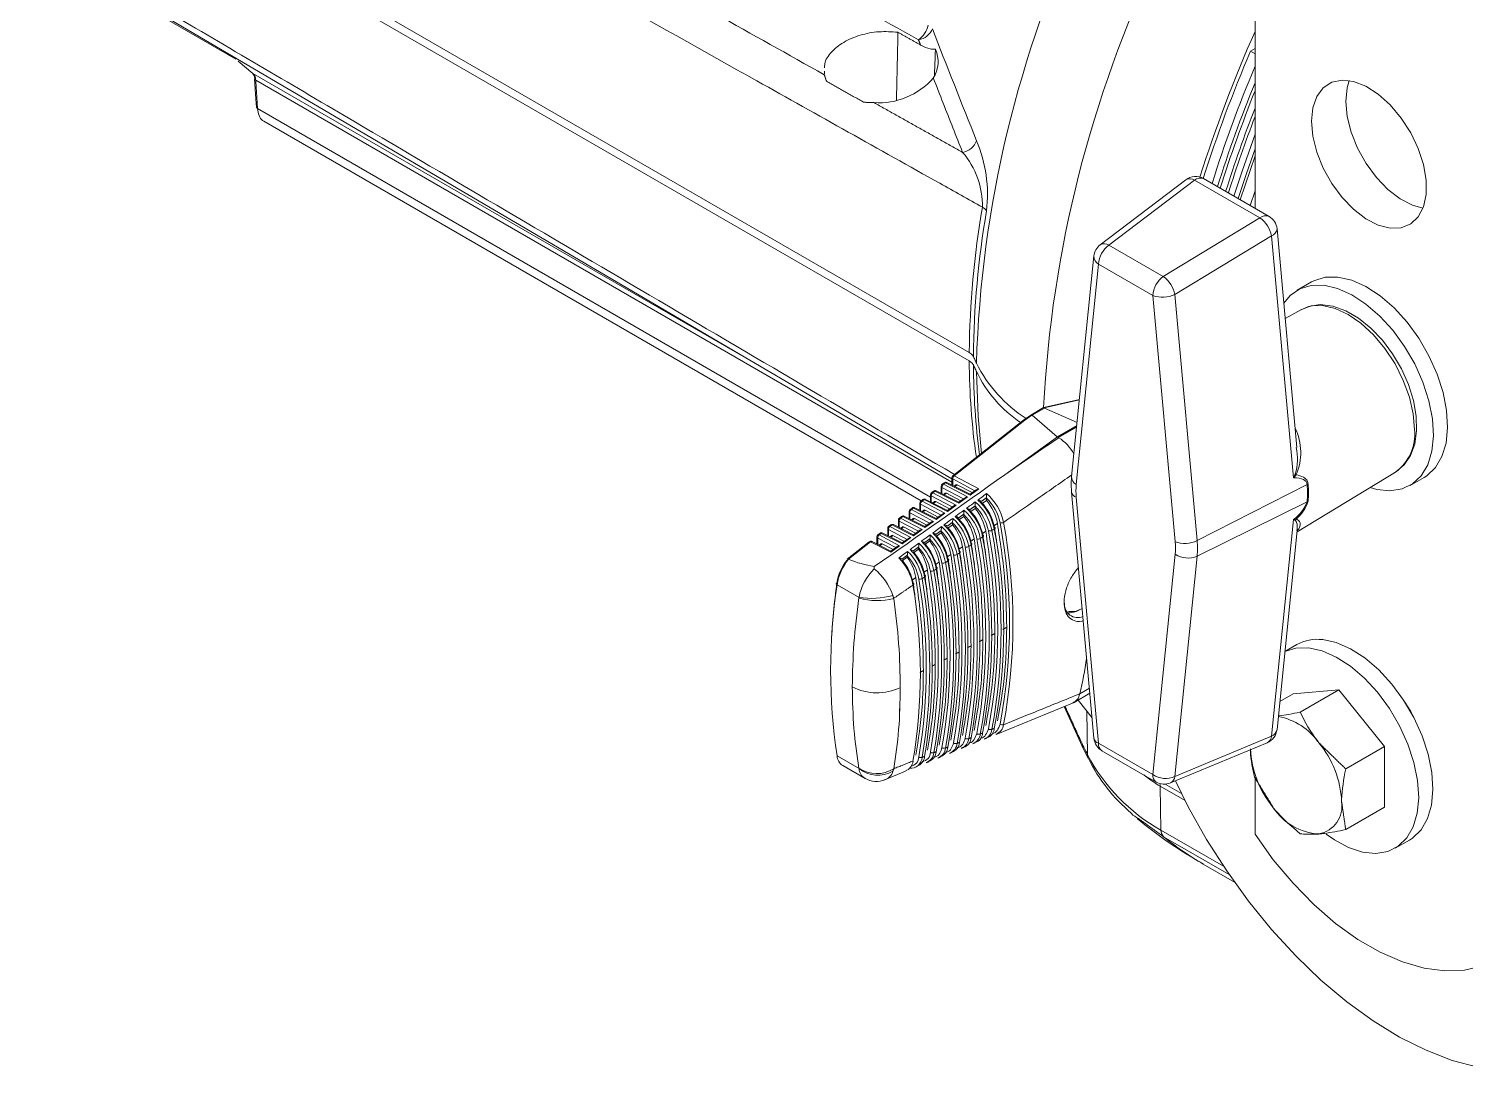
# Model space of a CAD drawing. Extents: x 8 to 113, y 2 to 87.
# Drawn here: x 71.72 to 77.29, y 5.24 to 9.27 of the extents above; entities that cross this region are included whole.
import ezdxf

# ---------------------------------------------------------------- set-up
doc = ezdxf.new("R2010")
doc.units = 0
doc.header["$MEASUREMENT"] = 0
doc.layers.add('OBJECT', color=7, linetype='CONTINUOUS')

msp = doc.modelspace()

# ---------------------------------------------------------------- linework, layer by layer
at = {"layer": 'OBJECT', "linetype": 'Continuous', "lineweight": 15}
for p, q in [((76.4779, 8.5702), (76.4779, 13.4686)), ((75.3697, 8.0112), (72.0577, 9.9232)), ((72.0577, 9.8905), (75.3697, 7.9786)), ((71.7221, 9.6131), (72.5258, 9.1491)), ((72.5344, 9.1412), (72.5907, 9.0938)), ((76.4779, 9.1897), (76.4604, 9.1797)), ((76.4604, 9.1797), (76.4779, 9.1696)), ((72.5907, 9.0938), (74.5624, 7.9556)), ((75.3025, 7.5085), (72.6024, 9.0673)), ((72.6094, 8.9569), (75.2194, 7.4502)), ((72.6335, 8.9077), (75.1836, 7.4356)), ((76.4779, 8.7743), (76.4207, 8.6032)), ((76.2095, 8.681), (75.8774, 8.4288)), ((76.2434, 8.6798), (75.9113, 8.4276)), ((76.4971, 8.5334), (76.2434, 8.6798)), ((76.5322, 8.5389), (76.2785, 8.6853)), ((76.4595, 8.5809), (76.4779, 8.6381)), ((76.1221, 8.3059), (76.4971, 8.5334)), ((76.64, 7.6424), (76.5632, 8.4904)), ((75.9113, 8.4276), (76.1221, 8.3059)), ((76.5417, 8.4633), (76.1667, 8.2358)), ((76.6267, 7.5247), (76.5417, 8.4633)), ((75.853, 8.3853), (75.7665, 7.5304)), ((75.871, 8.3535), (75.7845, 7.4986)), ((76.0817, 8.2318), (75.871, 8.3535)), ((76.6967, 8.2844), (76.6415, 8.2525)), ((76.1682, 7.2771), (76.0817, 8.2318)), ((76.1667, 8.2358), (76.2532, 7.2811)), ((76.6585, 8.1782), (76.5947, 8.1431)), ((75.7967, 7.8286), (75.6581, 7.797)), ((75.7965, 7.8271), (75.66, 7.796)), ((75.58, 7.748), (75.3063, 7.5323)), ((75.5849, 7.7479), (75.3112, 7.5322)), ((75.6081, 7.7682), (75.5801, 7.7481)), ((75.6128, 7.7679), (75.5849, 7.7479)), ((75.658, 7.797), (75.6083, 7.7683)), ((75.613, 7.7678), (75.6128, 7.7679)), ((75.6608, 7.7955), (75.613, 7.7678)), ((75.613, 7.7678), (75.7106, 7.6841)), ((75.7877, 7.7397), (75.6608, 7.7955)), ((75.7106, 7.6841), (75.7865, 7.7279)), ((75.7862, 7.7252), (75.7125, 7.6827)), ((75.7162, 7.6806), (75.7857, 7.7207)), ((75.5073, 7.5366), (75.7114, 7.6833)), ((75.7125, 7.6827), (75.7162, 7.6806)), ((75.7165, 7.6804), (75.7162, 7.6806)), ((75.3025, 7.5244), (75.3025, 7.497)), ((75.3112, 7.5322), (75.4065, 7.482)), ((76.6407, 7.3149), (77.0231, 7.5466)), ((77.079, 7.4947), (77.1341, 7.5266)), ((75.231, 7.473), (75.2232, 7.4668)), ((75.236, 7.4729), (75.2282, 7.4668)), ((75.2282, 7.4668), (75.3188, 7.419)), ((75.3287, 7.4261), (75.236, 7.4729)), ((75.329, 7.4299), (75.2417, 7.474)), ((75.2609, 7.4917), (75.2609, 7.4643)), ((75.3478, 7.4434), (75.2638, 7.4877)), ((75.2638, 7.4877), (75.2638, 7.4629)), ((75.2725, 7.5057), (75.2647, 7.4996)), ((75.2775, 7.5056), (75.2697, 7.4995)), ((75.2697, 7.4995), (75.3627, 7.4505)), ((75.3725, 7.4576), (75.2775, 7.5056)), ((75.3728, 7.4614), (75.2832, 7.5068)), ((75.3916, 7.4749), (75.3053, 7.5204)), ((75.3053, 7.5204), (75.3053, 7.4956)), ((75.318, 7.4978), (75.3113, 7.4926)), ((75.3229, 7.4978), (75.3143, 7.491)), ((75.3229, 7.4978), (75.3809, 7.4672)), ((75.4065, 7.482), (75.3725, 7.4576)), ((75.397, 7.4788), (75.3728, 7.4614)), ((75.7664, 7.4696), (75.8529, 6.5148)), ((76.2532, 7.2811), (76.6798, 7.4989)), ((75.1778, 7.4262), (75.1778, 7.399)), ((75.2601, 7.3803), (75.1807, 7.4222)), ((75.1807, 7.4222), (75.1807, 7.3975)), ((75.1895, 7.4403), (75.1816, 7.4341)), ((75.1945, 7.4402), (75.1866, 7.434)), ((75.1866, 7.434), (75.275, 7.3874)), ((75.2848, 7.3945), (75.1945, 7.4402)), ((75.2852, 7.3984), (75.2002, 7.4413)), ((75.2194, 7.459), (75.2194, 7.4316)), ((75.3039, 7.4119), (75.2223, 7.4549)), ((75.2223, 7.4549), (75.2223, 7.4302)), ((75.2349, 7.4324), (75.2283, 7.4272)), ((75.2398, 7.4323), (75.2313, 7.4256)), ((75.2398, 7.4323), (75.2932, 7.4042)), ((75.2764, 7.4651), (75.2698, 7.4599)), ((75.2814, 7.4651), (75.2728, 7.4583)), ((75.2814, 7.4651), (75.3371, 7.4357)), ((75.3188, 7.419), (75.2848, 7.3945)), ((75.3093, 7.4157), (75.2851, 7.3984)), ((75.3627, 7.4505), (75.3287, 7.4261)), ((75.3531, 7.4472), (75.329, 7.4299)), ((75.3923, 7.4059), (75.3923, 7.4145)), ((75.4161, 7.4231), (75.4361, 7.4374)), ((75.4361, 7.4374), (75.4361, 7.4464)), ((75.7845, 7.4497), (75.871, 6.495)), ((76.2532, 7.221), (76.6798, 7.4317)), ((75.0947, 7.3608), (75.0947, 7.3336)), ((75.1724, 7.3173), (75.0976, 7.3567)), ((75.0976, 7.3567), (75.0976, 7.3321)), ((75.1065, 7.3749), (75.0986, 7.3686)), ((75.1114, 7.3748), (75.1035, 7.3686)), ((75.1035, 7.3686), (75.1873, 7.3244)), ((75.1972, 7.3315), (75.1114, 7.3748)), ((75.1975, 7.3353), (75.1172, 7.3759)), ((75.1363, 7.3935), (75.1363, 7.3663)), ((75.2162, 7.3488), (75.1392, 7.3895)), ((75.1392, 7.3895), (75.1392, 7.3648)), ((75.148, 7.4076), (75.1401, 7.4014)), ((75.1529, 7.4075), (75.1451, 7.4013)), ((75.1451, 7.4013), (75.2312, 7.3559)), ((75.1518, 7.3669), (75.1452, 7.3617)), ((75.1567, 7.3669), (75.1483, 7.3602)), ((75.241, 7.363), (75.1529, 7.4075)), ((75.1567, 7.3669), (75.2055, 7.3411)), ((75.2413, 7.3669), (75.1587, 7.4086)), ((75.1933, 7.3996), (75.1867, 7.3945)), ((75.1983, 7.3996), (75.1898, 7.3929)), ((75.2312, 7.3559), (75.1972, 7.3315)), ((75.1983, 7.3996), (75.2494, 7.3726)), ((75.275, 7.3874), (75.241, 7.363)), ((75.2654, 7.3842), (75.2413, 7.3668)), ((75.3284, 7.36), (75.3484, 7.3744)), ((75.3484, 7.3744), (75.3484, 7.3825)), ((75.3723, 7.3916), (75.3923, 7.4059)), ((76.5417, 6.5221), (76.6267, 7.3625)), ((75.0235, 7.3095), (75.0155, 7.3031)), ((75.0284, 7.3094), (75.0204, 7.3031)), ((75.0204, 7.3031), (75.0996, 7.2613)), ((75.1095, 7.2684), (75.0284, 7.3094)), ((75.1098, 7.2723), (75.0342, 7.3105)), ((75.0532, 7.328), (75.0532, 7.3009)), ((75.1286, 7.2858), (75.0561, 7.324)), ((75.0561, 7.324), (75.0561, 7.2994)), ((75.065, 7.3422), (75.057, 7.3359)), ((75.0699, 7.3421), (75.062, 7.3358)), ((75.062, 7.3358), (75.1435, 7.2929)), ((75.0687, 7.3014), (75.0622, 7.2963)), ((75.0736, 7.3014), (75.0653, 7.2948)), ((75.1533, 7.3), (75.0699, 7.3421)), ((75.0736, 7.3014), (75.1179, 7.2781)), ((75.1536, 7.3038), (75.0757, 7.3432)), ((75.1102, 7.3342), (75.1037, 7.329)), ((75.1152, 7.3341), (75.1068, 7.3275)), ((75.1152, 7.3341), (75.1617, 7.3096)), ((75.1873, 7.3244), (75.1533, 7.3)), ((75.1777, 7.3211), (75.1536, 7.3038)), ((75.2216, 7.3527), (75.1974, 7.3353)), ((75.2408, 7.297), (75.2607, 7.3113)), ((75.2607, 7.3113), (75.2607, 7.3184)), ((75.2846, 7.3285), (75.3046, 7.3429)), ((75.3046, 7.3429), (75.3046, 7.3504)), ((76.5631, 6.5485), (76.6412, 7.3199)), ((74.982, 7.2767), (74.8962, 7.2092)), ((74.9869, 7.2767), (74.9007, 7.2088)), ((75.0656, 7.2369), (74.9869, 7.2767)), ((75.066, 7.2408), (74.9927, 7.2778)), ((75.0117, 7.2953), (75.0117, 7.2682)), ((75.0847, 7.2542), (75.0145, 7.2912)), ((75.0145, 7.2912), (75.0145, 7.2668)), ((75.0272, 7.2687), (75.0207, 7.2636)), ((75.0321, 7.2686), (75.0238, 7.2621)), ((75.0321, 7.2686), (75.074, 7.2465)), ((75.0996, 7.2613), (75.0656, 7.2369)), ((75.0901, 7.2581), (75.0659, 7.2407)), ((75.1435, 7.2929), (75.1095, 7.2684)), ((75.1339, 7.2896), (75.1098, 7.2723)), ((75.1531, 7.2339), (75.1731, 7.2483)), ((75.1731, 7.2483), (75.1731, 7.2541)), ((75.1969, 7.2655), (75.2169, 7.2798)), ((75.2169, 7.2798), (75.2169, 7.2863)), ((75.1092, 7.2024), (75.1292, 7.2168)), ((75.1292, 7.2168), (75.1292, 7.222)), ((76.0817, 6.3733), (76.1682, 7.2281)), ((76.2532, 7.221), (76.1667, 6.3661)), ((74.9421, 7.061), (74.8569, 7.1102)), ((76.6396, 6.8776), (76.5937, 6.8511)), ((75.7759, 6.6538), (75.8371, 6.6891)), ((75.8354, 6.7083), (75.7986, 6.6871)), ((76.6264, 6.6868), (76.5741, 6.6566)), ((76.6264, 6.6868), (76.8031, 6.7026)), ((76.8031, 6.7026), (76.6528, 6.6157)), ((76.8031, 6.7026), (76.9799, 6.4827)), ((75.4735, 6.5295), (75.7769, 6.6538)), ((75.7373, 6.6376), (75.8009, 6.4979)), ((75.7915, 6.6628), (75.8458, 6.5936)), ((75.0991, 6.6294), (75.0991, 6.5935)), ((75.8287, 6.4502), (75.8253, 6.6197)), ((76.1667, 6.3661), (76.5417, 6.5221)), ((75.3384, 6.4742), (75.348, 6.4782)), ((75.3834, 6.4927), (75.393, 6.4966)), ((75.4285, 6.5111), (75.438, 6.515)), ((75.871, 6.495), (76.0817, 6.3733)), ((75.8839, 6.4663), (76.0947, 6.3447)), ((76.1499, 6.3411), (76.5249, 6.4971)), ((76.9799, 6.4827), (76.8295, 6.3958)), ((76.9799, 6.4827), (76.9799, 6.2469)), ((74.9421, 6.3968), (74.8569, 6.446)), ((74.8792, 6.4086), (74.9659, 6.3586)), ((75.2033, 6.4189), (75.213, 6.4229)), ((75.2484, 6.4373), (75.258, 6.4413)), ((75.2934, 6.4558), (75.303, 6.4597)), ((75.0384, 6.3519), (75.1227, 6.3862)), ((75.1581, 6.4006), (75.1678, 6.4045)), ((76.4779, 6.1421), (76.4779, 6.3611)), ((76.1129, 6.1584), (76.1103, 6.3282)), ((76.2065, 6.2727), (76.1103, 6.3282)), ((76.1293, 6.3364), (76.1929, 6.2997)), ((76.9799, 6.2469), (76.8295, 6.1601)), ((76.1129, 6.1584), (76.3557, 6.0182)), ((76.3777, 5.9857), (76.123, 6.1327)), ((77.0219, 6.0879), (77.077, 6.1198)), ((76.2773, 6.0264), (76.3979, 5.9568))]:
    msp.add_line(p, q, dxfattribs=at)
at = {"layer": 'OBJECT', "linetype": 'Continuous', "lineweight": 15, "flags": 128}
for points in [[(72.0827, 9.4135), (72.7232, 9.0369), (75.3025, 7.5205)], [(72.598, 9.0726), (72.6029, 8.9954), (72.6051, 8.9622)], [(76.6971, 8.9083), (76.7023, 8.85), (76.7177, 8.7884), (76.7425, 8.7264), (76.7756, 8.6669), (76.8155, 8.6127), (76.8602, 8.5663), (76.9078, 8.5298), (76.9558, 8.5051), (77.0023, 8.4931), (77.0448, 8.4946), (77.0815, 8.5095), (77.1107, 8.5369), (77.1309, 8.5757), (77.1412, 8.624), (77.1412, 8.6797), (77.1309, 8.74), (77.1107, 8.8021), (77.0815, 8.8632), (77.0448, 8.9204), (77.0023, 8.971), (76.9558, 9.0127), (76.9078, 9.0435), (76.8602, 9.0619), (76.8155, 9.0672), (76.7756, 9.059), (76.7425, 9.0377), (76.7177, 9.0044), (76.7023, 8.9606), (76.6971, 8.9083)], [(76.83, 8.985), (76.8352, 9.0373), (76.8435, 9.0654)], [(77.1291, 8.5707), (77.0888, 8.5818), (77.0407, 8.6066), (76.9932, 8.643), (76.9484, 8.6894), (76.9086, 8.7436), (76.8754, 8.8031), (76.8506, 8.8651), (76.8352, 8.9267), (76.83, 8.985)], [(76.4779, 8.8573), (76.4274, 8.7148), (76.3957, 8.6177)], [(76.4779, 8.801), (76.4444, 8.705), (76.4127, 8.6079)], [(76.6967, 8.2844), (76.7062, 8.2894), (76.7503, 8.3029), (76.7996, 8.3036), (76.8527, 8.2915), (76.9078, 8.267), (76.9632, 8.2309), (77.017, 8.1843), (77.0675, 8.1287), (77.1132, 8.066), (77.1525, 7.9981), (77.1841, 7.9273), (77.2072, 7.8557), (77.2208, 7.7858), (77.2247, 7.7196), (77.2186, 7.6595), (77.2028, 7.6073), (77.1777, 7.5646), (77.1442, 7.5329), (77.1341, 7.5266)], [(76.5893, 8.2024), (76.6137, 8.2318), (76.6511, 8.2576), (76.6951, 8.2711), (76.7445, 8.2717), (76.7976, 8.2596), (76.8527, 8.2351), (76.908, 8.199), (76.9618, 8.1524), (77.0124, 8.0969), (77.058, 8.0342), (77.0973, 7.9663), (77.129, 7.8954), (77.152, 7.8239), (77.1657, 7.7539), (77.1695, 7.6878), (77.1634, 7.6277), (77.1476, 7.5754), (77.1225, 7.5328), (77.089, 7.5011), (77.0482, 7.4814), (77.0013, 7.4743), (76.9498, 7.48), (76.9247, 7.487)], [(77.0159, 7.5438), (77.0245, 7.5475), (77.0568, 7.5749), (77.081, 7.611), (77.0971, 7.6552), (77.1046, 7.7067), (77.103, 7.764), (77.0923, 7.8247), (77.0729, 7.8866), (77.0457, 7.9474), (77.0116, 8.0054), (76.9718, 8.0586), (76.9274, 8.1052), (76.8797, 8.1437), (76.8301, 8.1726), (76.7799, 8.1906), (76.7308, 8.1965), (76.6856, 8.1896), (76.6573, 8.176)], [(77.0964, 7.7123), (77.0914, 7.7732), (77.0767, 7.8375), (77.0529, 7.9028), (77.0208, 7.9664), (76.9818, 8.026), (76.9372, 8.0792), (76.8888, 8.1241), (76.8385, 8.1588), (76.7882, 8.1822), (76.7399, 8.1931), (76.6953, 8.1913), (76.6585, 8.1782)], [(75.4171, 7.6196), (75.4037, 7.7623), (75.3975, 7.9372)], [(75.7665, 7.5304), (75.765, 7.4999), (75.7664, 7.4696)], [(75.4221, 7.3023), (75.4234, 7.3017), (75.4242, 7.3011), (75.4248, 7.3002), (75.4249, 7.2994), (75.4246, 7.2984), (75.4239, 7.2975), (75.4229, 7.2966), (75.4215, 7.2957)], [(75.4671, 7.3334), (75.4683, 7.3329), (75.4692, 7.3322), (75.4697, 7.3314), (75.4698, 7.3305), (75.4696, 7.3296), (75.4689, 7.3287), (75.4678, 7.3278), (75.4665, 7.3269)], [(75.3771, 7.2711), (75.3784, 7.2706), (75.3793, 7.2699), (75.3798, 7.2691), (75.3799, 7.2682), (75.3796, 7.2673), (75.3789, 7.2663), (75.3779, 7.2654), (75.3766, 7.2646)], [(75.2871, 7.2089), (75.2884, 7.2083), (75.2893, 7.2076), (75.2898, 7.2068), (75.2899, 7.2059), (75.2896, 7.2049), (75.2889, 7.204), (75.2879, 7.2031), (75.2866, 7.2022)], [(75.3322, 7.24), (75.3334, 7.2394), (75.3343, 7.2387), (75.3348, 7.2379), (75.3349, 7.237), (75.3346, 7.2361), (75.334, 7.2352), (75.3329, 7.2342), (75.3316, 7.2334)], [(75.1971, 7.1466), (75.1983, 7.1461), (75.1992, 7.1453), (75.1997, 7.1445), (75.1998, 7.1436), (75.1995, 7.1427), (75.1989, 7.1417), (75.1978, 7.1408), (75.1965, 7.1399)], [(75.2421, 7.1777), (75.2433, 7.1772), (75.2442, 7.1765), (75.2447, 7.1756), (75.2449, 7.1747), (75.2446, 7.1738), (75.2439, 7.1728), (75.2429, 7.1719), (75.2415, 7.1711)], [(74.8569, 7.1102), (74.8557, 7.111), (74.8548, 7.1119), (74.8542, 7.1128), (74.8539, 7.1137), (74.854, 7.1145), (74.8545, 7.1153), (74.8553, 7.116), (74.8564, 7.1166)], [(75.152, 7.1155), (75.1532, 7.1149), (75.1541, 7.1142), (75.1546, 7.1134), (75.1548, 7.1125), (75.1545, 7.1115), (75.1538, 7.1106), (75.1528, 7.1097), (75.1514, 7.1088)], [(75.8074, 7.0177), (75.7815, 7.0066), (75.7539, 7.006)], [(76.685, 6.8652), (76.6359, 6.8639), (76.5937, 6.8507)], [(76.754, 6.1425), (76.7855, 6.1204), (76.8409, 6.0905), (76.8952, 6.0727), (76.9464, 6.0675), (76.9931, 6.0752), (77.0336, 6.0955), (77.0668, 6.1277), (77.0914, 6.1708), (77.1068, 6.2235), (77.1125, 6.2839), (77.1082, 6.3503), (77.0941, 6.4204), (77.0706, 6.4919), (77.0386, 6.5627), (76.9989, 6.6304), (76.953, 6.6928), (76.9023, 6.748), (76.8484, 6.7941), (76.793, 6.8297), (76.738, 6.8537), (76.685, 6.8652), (76.685, 6.8652)], [(77.077, 6.1198), (77.0888, 6.1273), (77.1219, 6.1596), (77.1466, 6.2027), (77.162, 6.2553), (77.1676, 6.3158), (77.1633, 6.3821), (77.1492, 6.4522), (77.1258, 6.5238), (77.0937, 6.5945), (77.0541, 6.6622), (77.0082, 6.7247), (76.9575, 6.7798), (76.9035, 6.826), (76.8482, 6.8616), (76.7931, 6.8855), (76.7402, 6.897)], [(77.0935, 6.5949), (77.0815, 6.6177), (77.0592, 6.6543)], [(75.8008, 6.4982), (75.8062, 6.4862), (75.8313, 6.4366)], [(76.169, 6.349), (76.2188, 6.2489), (76.2901, 6.1221), (76.3681, 5.9997), (76.4523, 5.8829), (76.5418, 5.7727), (76.6358, 5.6702), (76.7334, 5.5764), (76.8337, 5.4922), (76.9358, 5.4182), (77.0386, 5.3553), (77.1412, 5.3041), (77.2427, 5.2649), (77.342, 5.2382)], [(76.4779, 6.1421), (76.5488, 6.0435), (76.6253, 5.9521), (76.7062, 5.8693), (76.7904, 5.7964), (76.8764, 5.7344), (76.9632, 5.6844), (77.0493, 5.6469), (77.1334, 5.6227), (77.2143, 5.612), (77.2908, 5.6151), (77.3618, 5.6319)]]:
    msp.add_lwpolyline(points, dxfattribs=at)
at = {"layer": 'OBJECT', "linetype": 'Continuous', "lineweight": 15}
for centre, radius, start, end in [((79.7993, 7.8381), 4.4038, 154.7208, 178.2852), ((80.3001, 7.5558), 4.6485, 154.5679, 177.026), ((75.1145, 9.3028), 0.0983, 306.457, 346.9431), ((75.1612, 9.2934), 0.0706, 279.586, 337.9203), ((113.9837, 24.3226), 41.5787, 201.22932, 201.87287), ((81.4092, 7.0678), 5.3951, 156.0694, 162.486), ((75.1313, 9.1391), 0.1175, 327.3294, 24.292), ((81.3914, 7.0668), 5.3646, 156.8051, 162.4303), ((72.5675, 9.072), 0.031, 350.967, 41.2907), ((81.4136, 7.0511), 5.3522, 157.2472, 162.4326), ((72.6049, 9.0738), 0.00703, 189.5846, 248.5729), ((75.0186, 9.2604), 0.2809, 266.195, 318.8744), ((81.4149, 7.0457), 5.3312, 157.8297, 162.4379), ((81.4172, 7.0424), 5.3225, 158.1267, 162.4396), ((72.612, 8.9635), 0.00702, 190.0702, 248.6985), ((81.4212, 7.0359), 5.3043, 158.7394, 162.4431), ((81.4231, 7.0328), 5.2952, 159.0516, 162.4449), ((75.3321, 8.8564), 0.0702, 279.7078, 340.1211), ((74.8974, 8.6228), 0.5429, 353.3548, 22.7228), ((75.1063, 8.5815), 0.3142, 358.7105, 40.8676), ((76.2473, 8.6312), 0.0625, 60.0027, 127.2147), ((76.2255, 8.6527), 0.0325, 56.5602, 119.5347), ((76.2653, 8.6548), 0.0332, 66.6192, 131.2307), ((78.8798, 7.9787), 3.5102, 170.2277, 179.4687), ((78.9049, 7.9626), 3.5193, 170.2276, 179.4695), ((75.4007, 8.5362), 0.0431, 33.4577, 62.6571), ((76.519, 8.5084), 0.0332, 66.6192, 131.2307), ((76.4305, 8.4418), 0.1133, 10.9392, 53.9755), ((76.5009, 8.4848), 0.0625, 5.1771, 60.0027), ((76.5318, 8.4932), 0.0315, 288.2345, 354.9529), ((75.9152, 8.379), 0.0625, 127.2147, 174.2219), ((75.968, 8.3487), 0.0971, 125.6894, 177.1988), ((75.8934, 8.4005), 0.0325, 56.5597, 119.5352), ((75.8891, 8.3847), 0.0361, 179.1151, 239.8671), ((76.1787, 8.2271), 0.0971, 125.6894, 177.1988), ((76.0555, 8.2143), 0.1133, 10.9387, 53.9763), ((76.1195, 8.3325), 0.1075, 249.4175, 296.006), ((78.0191, 7.9854), 2.6495, 180.1489, 188.2777), ((75.8773, 8.2068), 0.5351, 206.2812, 237.5429), ((78.0583, 7.97), 2.6726, 180.1609, 187.662), ((75.8474, 8.1536), 0.4993, 205.6845, 236.0906), ((75.5823, 7.7441), 0.00453, 56.0172, 120.5731), ((75.6103, 7.7643), 0.00447, 55.3964, 119.6225), ((75.6617, 7.7977), 0.00246, 224.8655, 248.2339), ((76.4359, 7.6227), 0.2191, 336.7389, 25.7467), ((76.9128, 7.6945), 0.1845, 306.7263, 5.5302), ((75.6304, 7.5422), 0.1628, 27.1932, 58.0713), ((76.4381, 7.5965), 0.2041, 343.8011, 12.9575), ((42.6633, 53.6936), 56.6498, 304.80899, 305.43462), ((75.3125, 7.5244), 0.01, 128.2361, 180), ((75.3072, 7.5248), 0.00479, 184.1315, 246.5158), ((75.3202, 7.5204), 0.0149, 127.0577, 180.0154), ((75.3087, 7.5282), 0.00473, 57.9081, 121.0621), ((75.8026, 7.5299), 0.0361, 179.115, 239.8677), ((76.663, 7.562), 0.0365, 217.9126, 224.8999), ((75.2294, 7.459), 0.01, 128.2361, 180), ((75.2371, 7.4549), 0.0149, 127.0585, 180.0165), ((75.2256, 7.4629), 0.00458, 56.7373, 122.2385), ((75.2372, 7.4651), 0.01, 63.1776, 128.2361), ((75.2334, 7.4691), 0.00458, 56.7265, 122.2493), ((75.2397, 7.4689), 0.00551, 68.9102, 133.0411), ((75.2709, 7.4917), 0.01, 128.2361, 180), ((75.2657, 7.492), 0.00479, 184.1315, 246.5158), ((75.2786, 7.4877), 0.0149, 127.0592, 180.0148), ((75.2672, 7.4957), 0.00458, 56.7364, 122.2366), ((75.2787, 7.4978), 0.01, 63.1776, 128.2361), ((75.275, 7.5018), 0.00458, 56.7315, 122.2415), ((75.2789, 7.4614), 0.00446, 55.6975, 123.0919), ((75.2812, 7.5016), 0.00551, 68.9319, 133.0209), ((75.3204, 7.4941), 0.00446, 55.6828, 123.1122), ((75.4079, 7.4623), 0.0198, 93.9884, 123.6177), ((75.7925, 7.4751), 0.0267, 192.0457, 252.4517), ((76.0403, 7.4742), 0.257, 174.5389, 185.4611), ((76.6482, 7.5609), 0.0696, 297.0079, 300.7254), ((76.3285, 7.4653), 0.3529, 354.5389, 5.4611), ((76.3323, 7.4675), 0.353, 354.5389, 5.4611), ((75.1542, 7.3997), 0.01, 63.1776, 128.2361), ((75.1878, 7.4262), 0.01, 128.2361, 180), ((75.1826, 7.4266), 0.00479, 184.1315, 246.5158), ((75.1956, 7.4222), 0.0149, 127.0574, 180.0166), ((75.1841, 7.4302), 0.00458, 56.7324, 122.2406), ((75.1957, 7.4324), 0.01, 63.1776, 128.2361), ((75.1919, 7.4364), 0.00458, 56.7373, 122.2385), ((75.1982, 7.4362), 0.00551, 68.9143, 133.037), ((75.2242, 7.4593), 0.00479, 184.133, 246.5154), ((75.2373, 7.4286), 0.00446, 55.7021, 123.0873), ((75.3202, 7.3993), 0.0198, 93.9892, 123.6169), ((75.3367, 7.4274), 0.00815, 162.0763, 189.312), ((75.3641, 7.4308), 0.0198, 93.9839, 123.6222), ((75.3806, 7.4589), 0.00815, 162.0763, 189.312), ((75.271, 7.4281), 0.122, 354.2131, 1.5409), ((75.268, 7.2856), 0.179, 10.7633, 46.0569), ((75.2672, 7.2839), 0.1937, 10.9288, 49.5501), ((75.2741, 7.291), 0.1957, 10.5752, 48.9126), ((75.4028, 7.4217), 0.0168, 40.7411, 90.3513), ((75.2874, 7.2999), 0.1828, 10.5604, 45.2325), ((75.3131, 7.3164), 0.179, 10.8737, 46.5911), ((75.2891, 7.312), 0.1932, 10.6372, 40.4827), ((75.3046, 7.4595), 0.1321, 354.8193, 1.6257), ((75.3125, 7.3149), 0.1935, 11.0189, 50.0837), ((76.5382, 7.4854), 0.1514, 305.7764, 339.2536), ((76.5349, 7.4832), 0.1568, 310.6885, 341.6874), ((76.6554, 7.4812), 0.0552, 296.2417, 300.9204), ((75.1047, 7.3608), 0.01, 128.2361, 180), ((75.0995, 7.3611), 0.00479, 184.1315, 246.5158), ((75.1125, 7.3567), 0.0149, 127.0583, 180.0157), ((75.101, 7.3647), 0.00458, 56.7324, 122.2406), ((75.1127, 7.367), 0.01, 63.1776, 128.2361), ((75.1089, 7.371), 0.00458, 56.7373, 122.2385), ((75.1152, 7.3708), 0.00551, 68.9314, 133.0199), ((75.1463, 7.3935), 0.01, 128.2361, 180), ((75.1411, 7.3938), 0.00479, 184.1287, 246.5197), ((75.154, 7.3895), 0.0149, 127.0585, 180.0165), ((75.1425, 7.3975), 0.00458, 56.7373, 122.2399), ((75.1504, 7.4037), 0.00458, 56.7216, 122.2514), ((75.1542, 7.3632), 0.00446, 55.7024, 123.0926), ((75.1567, 7.4035), 0.00551, 68.9283, 133.0245), ((75.1958, 7.3959), 0.00446, 55.6971, 123.0965), ((75.2325, 7.3362), 0.0198, 93.9892, 123.6169), ((75.249, 7.3643), 0.00815, 162.0763, 189.312), ((75.2764, 7.3677), 0.0198, 93.9848, 123.6214), ((75.2929, 7.3958), 0.00815, 162.0763, 189.312), ((75.1969, 7.3651), 0.1085, 353.1077, 1.2398), ((75.1767, 7.2221), 0.1941, 10.7371, 48.4643), ((75.1832, 7.229), 0.1966, 10.4319, 47.8056), ((75.3149, 7.3571), 0.0175, 42.293, 88.7746), ((75.1973, 7.2384), 0.1828, 10.3301, 44.1696), ((75.2229, 7.2547), 0.1791, 10.6513, 45.5124), ((75.1999, 7.253), 0.1918, 10.3728, 39.2826), ((75.2333, 7.3967), 0.1159, 353.6946, 1.3588), ((75.2219, 7.253), 0.194, 10.8358, 49.0093), ((75.2287, 7.26), 0.1961, 10.5048, 48.3627), ((75.3588, 7.3893), 0.0172, 41.6345, 89.4438), ((75.2423, 7.2691), 0.1828, 10.4472, 44.7047), ((75.2445, 7.2824), 0.1926, 10.508, 39.8868), ((76.6638, 7.3462), 0.0322, 145.8886, 156.8299), ((75.0217, 7.2953), 0.01, 128.2361, 180), ((75.0294, 7.2913), 0.0149, 127.0585, 180.0165), ((75.0179, 7.2993), 0.00458, 56.7216, 122.2514), ((75.0297, 7.3016), 0.01, 63.1776, 128.2361), ((75.0259, 7.3056), 0.00458, 56.7373, 122.2385), ((75.0322, 7.3054), 0.00551, 68.9143, 133.037), ((75.0632, 7.328), 0.01, 128.2361, 180), ((75.058, 7.3284), 0.00479, 184.1218, 246.5254), ((75.0709, 7.324), 0.0149, 127.0568, 180.0172), ((75.0595, 7.332), 0.00458, 56.7373, 122.2385), ((75.0712, 7.3343), 0.01, 63.1776, 128.2361), ((75.0674, 7.3383), 0.00458, 56.7265, 122.2493), ((75.0711, 7.2977), 0.00446, 55.692, 123.103), ((75.0737, 7.3381), 0.00551, 68.9102, 133.0411), ((75.1127, 7.3304), 0.00446, 55.6818, 123.1132), ((75.1614, 7.3013), 0.00815, 162.0676, 189.3208), ((75.1887, 7.3047), 0.0198, 93.9852, 123.6214), ((75.2052, 7.3328), 0.00815, 162.0718, 189.3165), ((75.1205, 7.3018), 0.0975, 351.9902, 0.9193), ((75.0863, 7.1604), 0.1944, 10.5285, 47.3539), ((75.0924, 7.167), 0.1973, 10.2791, 46.6678), ((75.227, 7.2926), 0.018, 43.5477, 87.498), ((75.1075, 7.1769), 0.1825, 10.0808, 43.0774), ((75.1328, 7.1931), 0.179, 10.4227, 44.3923), ((75.1111, 7.1942), 0.19, 10.0835, 38.0463), ((75.1582, 7.3335), 0.1035, 352.5825, 1.0502), ((75.1315, 7.1912), 0.1943, 10.6353, 47.9119), ((75.1378, 7.198), 0.197, 10.3572, 47.2401), ((75.271, 7.3249), 0.0177, 42.9313, 88.1254), ((75.1524, 7.2076), 0.1827, 10.2079, 43.6274), ((75.1779, 7.2239), 0.1791, 10.538, 44.9574), ((75.1555, 7.2235), 0.191, 10.2313, 38.6694), ((75.4485, 7.3379), 0.0194, 256.4172, 297.4923), ((73.4068, 6.935), 2.073, 349.3237, 10.6763), ((73.3788, 6.9349), 2.1141, 349.4861, 10.5139), ((73.4438, 6.9398), 2.0594, 349.1661, 10.8339), ((75.4934, 7.3692), 0.0195, 256.6442, 297.5168), ((73.45, 6.9596), 2.0759, 349.1559, 10.8441), ((73.4198, 6.9596), 2.1193, 349.3321, 10.6679), ((74.9882, 7.2689), 0.01, 63.1776, 128.2361), ((74.9844, 7.2729), 0.00458, 56.7324, 122.2406), ((74.9906, 7.2729), 0.00536, 67.9, 134.0528), ((75.0164, 7.2956), 0.00479, 184.133, 246.5154), ((75.0296, 7.265), 0.00446, 55.6818, 123.1132), ((75.101, 7.2416), 0.0198, 93.9884, 123.6152), ((75.1175, 7.2697), 0.00815, 162.0676, 189.3208), ((75.1448, 7.2732), 0.0198, 93.9856, 123.6205), ((75.0016, 7.1052), 0.198, 10.1162, 45.4961), ((75.1391, 7.2278), 0.0186, 44.8764, 86.1493), ((75.0427, 7.1316), 0.1789, 10.1884, 43.2259), ((75.0225, 7.1359), 0.1879, 9.7699, 36.7644), ((75.0806, 7.2701), 0.0937, 351.4793, 0.6977), ((75.0412, 7.1296), 0.1944, 10.4185, 46.7874), ((75.047, 7.1361), 0.1977, 10.1995, 46.0857), ((75.1831, 7.2602), 0.0183, 44.2295, 86.8052), ((75.0626, 7.1462), 0.1823, 9.9495, 42.5187), ((75.0877, 7.1623), 0.179, 10.3066, 43.815), ((75.0668, 7.165), 0.189, 9.9305, 37.4111), ((75.3586, 7.2754), 0.0193, 255.9721, 297.4301), ((73.3203, 6.8857), 2.0671, 349.6604, 10.3396), ((73.297, 6.8856), 2.1037, 349.7958, 10.2042), ((73.3519, 6.8906), 2.0589, 349.5337, 10.4663), ((75.4035, 7.3066), 0.0194, 256.1931, 297.4638), ((73.3635, 6.9103), 2.0701, 349.4919, 10.5081), ((73.3379, 6.9102), 2.109, 349.6407, 10.3593), ((73.3979, 6.9152), 2.0591, 349.3497, 10.6503), ((76.206, 7.3777), 0.1075, 249.4174, 296.0061), ((75.9124, 7.2526), 0.257, 354.5389, 5.4611), ((75.9389, 7.251), 0.3157, 354.5388, 5.4612), ((75.0441, 7.0871), 0.19, 141.3782, 171.0809), ((75.0597, 7.0785), 0.2052, 140.6256, 171.1083), ((75.0733, 7.6326), 0.4576, 247.8848, 260.9593), ((75.0737, 7.2382), 0.00816, 162.0845, 189.3098), ((74.9562, 7.0743), 0.1982, 10.0311, 44.8964), ((75.0951, 7.1954), 0.0189, 45.5378, 85.4793), ((74.973, 7.085), 0.1816, 9.6723, 41.374), ((74.9976, 7.1008), 0.1789, 10.0688, 42.6239), ((74.9784, 7.1068), 0.1866, 9.604, 36.1032), ((75.0412, 7.2383), 0.0894, 350.9223, 0.5141), ((74.996, 7.0988), 0.1944, 10.3028, 46.2149), ((75.0177, 7.1156), 0.182, 9.8135, 41.951), ((75.2686, 7.2129), 0.0191, 255.5182, 297.376), ((73.2339, 6.8364), 2.0613, 349.9988, 10.0012), ((73.2152, 6.8363), 2.0934, 350.1084, 9.8916), ((73.2601, 6.8413), 2.0584, 349.901, 10.099), ((75.3136, 7.2441), 0.0192, 255.7463, 297.4039), ((73.2771, 6.861), 2.0642, 349.8294, 10.1706), ((73.2561, 6.8609), 2.0986, 349.9518, 10.0482), ((73.306, 6.8659), 2.0586, 349.7173, 10.2827), ((76.2173, 7.3025), 0.089, 236.5866, 293.7888), ((75.1349, 7.0287), 0.1954, 133.1069, 170.4777), ((74.8551, 6.9925), 0.231, 19.2545, 50.734), ((75.1786, 7.1504), 0.0189, 255.0729, 297.314), ((73.1606, 6.7872), 2.0425, 350.2768, 9.7232), ((73.1334, 6.7871), 2.0829, 350.4238, 9.5762), ((73.1681, 6.7921), 2.058, 350.2687, 9.7313), ((75.2236, 7.1816), 0.019, 255.2957, 297.3459), ((73.204, 6.8118), 2.0452, 350.1044, 9.8956), ((73.1743, 6.8117), 2.0882, 350.2657, 9.7343), ((73.2141, 6.8167), 2.0582, 350.085, 9.915), ((77.06, 6.7781), 2.228, 171.4282, 188.5718), ((73.1222, 6.7675), 2.0577, 350.452, 9.548), ((75.0121, 7.2887), 0.2404, 253.0076, 285.5485), ((74.9906, 7.3559), 0.2988, 260.6715, 286.0497), ((75.7906, 7.0345), 0.0521, 175.7069, 292.1311), ((75.7585, 7.0755), 0.0739, 262.918, 300.1989), ((76.7191, 6.7363), 0.1621, 82.525, 119.3754), ((74.2988, 7.0463), 1.5422, 346.5372, 351.7073), ((75.012, 6.8999), 0.2094, 242.7046, 295.5633), ((76.5244, 6.3591), 0.2435, 34.3933, 79.6398), ((75.3699, 6.5347), 0.0427, 287.7313, 355.0293), ((75.3806, 6.5369), 0.041, 286.9992, 356.7971), ((75.4072, 6.5432), 0.0133, 231.5417, 293.4272), ((75.4151, 6.5529), 0.0425, 287.5954, 354.8507), ((75.426, 6.5549), 0.0406, 286.752, 356.9751), ((75.4522, 6.5613), 0.0133, 231.369, 293.3953), ((75.4603, 6.5712), 0.0423, 287.4742, 354.6739), ((75.4972, 6.5794), 0.0132, 231.1955, 293.3664), ((76.5009, 6.5548), 0.0625, 292.5861, 354.2219), ((76.5117, 6.524), 0.03, 296.1369, 356.364), ((76.5288, 6.5545), 0.0348, 291.6557, 350.1079), ((75.2342, 6.48), 0.0433, 288.2311, 355.5736), ((75.244, 6.4832), 0.0426, 288.278, 356.1309), ((75.2721, 6.489), 0.0134, 232.0655, 293.5238), ((75.2795, 6.4982), 0.0431, 288.0504, 355.3907), ((75.2897, 6.5011), 0.042, 287.7622, 356.3733), ((75.3171, 6.507), 0.0133, 231.8859, 293.4946), ((75.3247, 6.5165), 0.0429, 287.8831, 355.2101), ((75.3352, 6.519), 0.0415, 287.336, 356.5959), ((75.3622, 6.5251), 0.0133, 231.7159, 293.4597), ((75.8174, 6.5052), 0.0181, 166.7255, 203.9117), ((75.9152, 6.5205), 0.0625, 185.1771, 240.0027), ((75.879, 6.5204), 0.0267, 192.0456, 252.4517), ((75.901, 6.4913), 0.0303, 173.0952, 235.5933), ((76.8435, 6.4906), 0.3837, 182.6393, 219.7721), ((76.4304, 6.2512), 0.3837, 2.6393, 39.7721), ((74.906, 6.45), 0.0493, 184.6329, 237.0588), ((75.1066, 6.4299), 0.045, 290.1594, 355.2856), ((75.14, 6.445), 0.0475, 266.6703, 354.6057), ((75.1358, 6.4429), 0.0379, 279.9854, 358.9264), ((75.1525, 6.4476), 0.0441, 289.4622, 355.581), ((75.1819, 6.4529), 0.0134, 232.4152, 293.5914), ((75.1813, 6.4608), 0.0375, 279.5599, 359.1746), ((75.1889, 6.4618), 0.0435, 288.3866, 355.75), ((75.1983, 6.4654), 0.0433, 288.8586, 355.8696), ((75.227, 6.4709), 0.0134, 232.2381, 293.5589), ((75.8534, 6.4471), 0.0249, 172.7835, 206.8144), ((76.4629, 6.7836), 0.7166, 207.7306, 240.7599), ((76.4252, 6.73), 0.6623, 206.3466, 229.8213), ((75.011, 6.4996), 0.1224, 235.6018, 302.3729), ((75.0154, 6.4872), 0.1163, 230.9894, 299.8168), ((74.9842, 6.3973), 0.0421, 180.6931, 244.3269), ((75.0094, 6.4355), 0.0883, 240.2939, 292.2468), ((75.0287, 6.3977), 0.046, 287.8206, 345.5561), ((76.1118, 6.3696), 0.0303, 173.0952, 235.5933), ((76.1308, 6.4476), 0.089, 236.5867, 293.7888), ((76.1367, 6.368), 0.03, 296.1374, 356.3644), ((76.1259, 6.3988), 0.0625, 240.0027, 292.5861), ((76.0627, 6.3278), 0.0476, 0.4952, 13.1414), ((76.739, 6.3709), 0.2282, 213.4347, 266.5706), ((76.7052, 6.2512), 0.1099, 280.5467, 9.2519), ((77.0521, 7.4324), 1.6043, 229.9759, 241.1386), ((76.1457, 6.1565), 0.0328, 176.702, 226.3597), ((76.867, 7.0474), 1.1791, 230.8731, 239.9873)]:
    msp.add_arc(centre, radius, start, end, dxfattribs=at)
for centre, major_axis, ratio, start_param, end_param in [((77.0944, 10.5684), (13.5348, 9.6488), 0.094709, 4.527712, 4.543224), ((75.021, 7.1855), (0.691, 0.4971), 0.099986, 0.011157, 0.024246), ((75.0215, 7.1858), (0.6943, 0.494), 0.104684, 0.047827, 0.060918), ((72.1764, 5.1997), (4.5011, 2.3073), 0.063598, 6.257544, 6.404446), ((73.9049, 7.8147), (-1.0924, 1.9255), 0.572321, 4.095586, 4.14251), ((73.9488, 7.84), (-1.094, 1.9283), 0.572321, 4.094067, 4.145875), ((73.8611, 7.7894), (-1.0908, 1.9226), 0.572321, 4.096306, 4.139138), ((73.7734, 7.7388), (-1.0876, 1.917), 0.572321, 4.096009, 4.132368), ((73.8172, 7.7641), (-1.0892, 1.9198), 0.572321, 4.096404, 4.135757), ((73.6857, 7.6882), (-1.0844, 1.9113), 0.572321, 4.094096, 4.125565), ((73.7296, 7.7135), (-1.086, 1.9142), 0.572321, 4.095216, 4.128971), ((76.332, 7.7328), (1.0353, 1.9881), 0.546171, 2.150624, 2.267536), ((73.6419, 7.6629), (-1.0828, 1.9085), 0.572321, 4.092705, 4.122152)]:
    msp.add_ellipse(centre, major_axis=major_axis, ratio=ratio, start_param=start_param, end_param=end_param, dxfattribs=at)
for points, knots in [([(75.1729, 9.2237), (74.8869, 9.3837), (74.2955, 9.7146), (73.3232, 10.2585), (72.637, 10.6425), (72.2562, 10.8556)], [0, 0, 0, 0, 0.294131, 0.608268, 1, 1, 1, 1]), ([(75.4205, 8.5745), (75.3653, 8.6054), (75.0739, 8.7687), (73.9534, 9.3966), (72.8882, 9.9936), (72.0593, 10.4582)], [0, 0, 0, 0, 0.0492181, 0.2601052, 1, 1, 1, 1]), ([(72.5092, 10.3777), (72.6903, 10.2761), (73.1763, 10.0034), (73.9423, 9.5735), (74.5274, 9.2453), (74.8074, 9.0882)], [0, 0, 0, 0, 0.236338, 0.634505, 1, 1, 1, 1]), ([(72.0593, 9.4515), (72.1184, 9.4168), (72.4137, 9.243), (73.4981, 8.6049), (74.5235, 8.0016), (75.3127, 7.5373)], [0, 0, 0, 0, 0.054468, 0.272342, 1, 1, 1, 1]), ([(74.8087, 9.1156), (74.8086, 9.1208), (74.8085, 9.1414), (74.8325, 9.1769), (74.8796, 9.2159), (74.9449, 9.2437), (75.0195, 9.2583), (75.0686, 9.2547), (75.0931, 9.253)], [0, 0, 0, 0, 0.062375, 0.249368, 0.436897, 0.624938, 0.813071, 1, 1, 1, 1]), ([(75.2384, 9.1875), (75.2317, 9.1873), (75.2135, 9.187), (75.1933, 9.1972), (75.1807, 9.2036)], [0, 0, 0, 0, 0.372319, 1, 1, 1, 1]), ([(72.5907, 9.0938), (72.5937, 9.0908), (72.5997, 9.0846), (72.6015, 9.0731), (72.6024, 9.0673)], [0, 0, 0, 0, 0.486981, 1, 1, 1, 1]), ([(75.344, 8.7871), (75.3187, 8.8506), (75.2806, 8.9468), (75.243, 9.043), (75.2302, 9.0757)], [0, 0, 0, 0, 0.660515, 1, 1, 1, 1]), ([(72.6094, 8.9569), (72.6109, 8.9475), (72.6138, 8.9285), (72.6237, 8.9125), (72.6322, 8.9095), (72.6341, 8.9088)], [0, 0, 0, 0, 0.438906, 0.877849, 1, 1, 1, 1]), ([(75.3857, 7.9952), (75.3833, 7.999), (75.3796, 8.0049), (75.3723, 8.0096), (75.3697, 8.0112)], [0, 0, 0, 0, 0.643557, 1, 1, 1, 1]), ([(75.3697, 7.9786), (75.3742, 7.9754), (75.3813, 7.9706), (75.3846, 7.9646), (75.3857, 7.9625)], [0, 0, 0, 0, 0.643567, 1, 1, 1, 1]), ([(75.658, 7.7969), (75.658, 7.7969), (75.6581, 7.7972), (75.659, 7.7969), (75.6597, 7.7963), (75.66, 7.796)], [0, 0, 0, 0, 0.116856, 0.672284, 1, 1, 1, 1]), ([(75.7671, 7.536), (75.7202, 7.5034), (75.6321, 7.442), (75.5438, 7.3806), (75.5024, 7.3519)], [0, 0, 0, 0, 0.531409, 1, 1, 1, 1]), ([(76.6267, 7.5247), (76.6268, 7.5248), (76.6295, 7.5297), (76.6319, 7.5347), (76.6342, 7.5395)], [0, 0, 0, 0, 0.023642, 1, 1, 1, 1]), ([(76.6371, 7.5362), (76.6339, 7.5324), (76.6305, 7.5285), (76.6268, 7.5248), (76.6267, 7.5247)], [0, 0, 0, 0, 0.976238, 1, 1, 1, 1]), ([(76.6371, 7.5362), (76.6472, 7.5341), (76.6626, 7.5308), (76.676, 7.5201), (76.6818, 7.5109), (76.683, 7.5052), (76.6838, 7.5011)], [0, 0, 0, 0, 0.495882, 0.76116, 0.830865, 1, 1, 1, 1]), ([(75.359, 7.4066), (75.3637, 7.41), (75.375, 7.4182), (75.3863, 7.4265), (75.3929, 7.4314)], [0, 0, 0, 0, 0.412531, 1, 1, 1, 1]), ([(75.4027, 7.4385), (75.4074, 7.4419), (75.4187, 7.4502), (75.43, 7.4584), (75.4366, 7.4633)], [0, 0, 0, 0, 0.412559, 1, 1, 1, 1]), ([(75.2715, 7.3426), (75.2762, 7.346), (75.2875, 7.3543), (75.2988, 7.3626), (75.3054, 7.3674)], [0, 0, 0, 0, 0.412465, 1, 1, 1, 1]), ([(75.3153, 7.3746), (75.3199, 7.378), (75.3312, 7.3863), (75.3425, 7.3945), (75.3492, 7.3994)], [0, 0, 0, 0, 0.412496, 1, 1, 1, 1]), ([(76.6267, 7.3625), (76.6268, 7.3625), (76.6305, 7.3629), (76.6339, 7.3636), (76.6371, 7.3643)], [0, 0, 0, 0, 0.023762, 1, 1, 1, 1]), ([(76.6342, 7.3589), (76.6319, 7.3599), (76.6295, 7.361), (76.6268, 7.3625), (76.6267, 7.3625)], [0, 0, 0, 0, 0.976345, 1, 1, 1, 1]), ([(76.6402, 7.3201), (76.6416, 7.3314), (76.6435, 7.3464), (76.636, 7.3564), (76.6342, 7.3589)], [0, 0, 0, 0, 0.755222, 1, 1, 1, 1]), ([(76.6371, 7.3643), (76.6401, 7.3632), (76.6531, 7.3584), (76.6559, 7.3372), (76.6455, 7.3248), (76.6412, 7.3196)], [0, 0, 0, 0, 0.149355, 0.646389, 1, 1, 1, 1]), ([(75.1841, 7.2785), (75.1887, 7.2819), (75.2, 7.2902), (75.2113, 7.2985), (75.218, 7.3034)], [0, 0, 0, 0, 0.412395, 1, 1, 1, 1]), ([(75.2278, 7.3106), (75.2325, 7.314), (75.2438, 7.3223), (75.2551, 7.3305), (75.2617, 7.3354)], [0, 0, 0, 0, 0.412428, 1, 1, 1, 1]), ([(75.4688, 6.9208), (75.468, 6.9697), (75.4657, 7.0976), (75.446, 7.2335), (75.4338, 7.3176)], [0, 0, 0, 0, 0.38188, 1, 1, 1, 1]), ([(75.515, 6.9448), (75.5135, 7.01), (75.5105, 7.1403), (75.4895, 7.2786), (75.479, 7.3477)], [0, 0, 0, 0, 0.500491, 1, 1, 1, 1]), ([(75.1404, 7.2464), (75.145, 7.2498), (75.1563, 7.2581), (75.1676, 7.2664), (75.1743, 7.2713)], [0, 0, 0, 0, 0.412352, 1, 1, 1, 1]), ([(75.3765, 6.8728), (75.3756, 6.9216), (75.3735, 7.0458), (75.3548, 7.1775), (75.3434, 7.2575)], [0, 0, 0, 0, 0.393082, 1, 1, 1, 1]), ([(75.4226, 6.8968), (75.4218, 6.9456), (75.4196, 7.0717), (75.4004, 7.2055), (75.3886, 7.2875)], [0, 0, 0, 0, 0.387367, 1, 1, 1, 1]), ([(74.9007, 7.2088), (74.9, 7.2091), (74.8984, 7.2097), (74.8969, 7.2097), (74.8964, 7.2092), (74.8963, 7.2091)], [0, 0, 0, 0, 0.4113638, 0.8226332, 1, 1, 1, 1]), ([(75.0966, 7.2142), (75.1013, 7.2176), (75.1126, 7.226), (75.1239, 7.2343), (75.1305, 7.2391)], [0, 0, 0, 0, 0.412313, 1, 1, 1, 1]), ([(75.2842, 6.8249), (75.2833, 6.8737), (75.2812, 6.9941), (75.2635, 7.1217), (75.2529, 7.1976)], [0, 0, 0, 0, 0.4052593, 1, 1, 1, 1]), ([(75.3303, 6.8489), (75.3295, 6.8976), (75.3273, 7.0199), (75.3091, 7.1496), (75.2982, 7.2275)], [0, 0, 0, 0, 0.399041, 1, 1, 1, 1]), ([(75.1918, 6.7769), (75.191, 6.8257), (75.1889, 6.9425), (75.1722, 7.0661), (75.1624, 7.1379)], [0, 0, 0, 0, 0.418548, 1, 1, 1, 1]), ([(75.238, 6.8009), (75.2371, 6.8497), (75.2351, 6.9683), (75.2178, 7.0939), (75.2077, 7.1677)], [0, 0, 0, 0, 0.411755, 1, 1, 1, 1]), ([(75.8116, 6.9712), (75.8097, 6.9705), (75.7962, 6.9655), (75.7747, 6.9698), (75.7514, 6.9851), (75.7382, 7.0145), (75.7361, 7.0533), (75.7456, 7.0973), (75.7647, 7.1412), (75.7838, 7.1651), (75.793, 7.1766)], [0, 0, 0, 0, 0.022239, 0.162579, 0.303084, 0.444225, 0.585932, 0.727883, 0.869735, 1, 1, 1, 1]), ([(74.9159, 6.7138), (74.917, 6.7698), (74.9192, 6.8817), (74.9343, 6.9998), (74.9418, 7.0588)], [0, 0, 0, 0, 0.5, 1, 1, 1, 1]), ([(75.0765, 7.0571), (75.084, 6.9983), (75.0991, 6.8796), (75.1012, 6.7675), (75.1023, 6.711)], [0, 0, 0, 0, 0.496376, 1, 1, 1, 1]), ([(75.4688, 6.9208), (75.468, 6.873), (75.4657, 6.7476), (75.446, 6.634), (75.4338, 6.5638)], [0, 0, 0, 0, 0.38188, 1, 1, 1, 1]), ([(75.515, 6.9448), (75.5135, 6.8813), (75.5105, 6.7544), (75.4895, 6.6399), (75.479, 6.5827)], [0, 0, 0, 0, 0.500491, 1, 1, 1, 1]), ([(75.3765, 6.8728), (75.3756, 6.825), (75.3735, 6.7034), (75.3548, 6.5928), (75.3434, 6.5258)], [0, 0, 0, 0, 0.393082, 1, 1, 1, 1]), ([(75.4226, 6.8968), (75.4218, 6.849), (75.4196, 6.7255), (75.4004, 6.6134), (75.3886, 6.5448)], [0, 0, 0, 0, 0.387367, 1, 1, 1, 1]), ([(75.238, 6.8009), (75.2371, 6.753), (75.2351, 6.6368), (75.2178, 6.5308), (75.2077, 6.4684)], [0, 0, 0, 0, 0.411755, 1, 1, 1, 1]), ([(75.2842, 6.8249), (75.2833, 6.777), (75.2812, 6.659), (75.2635, 6.5515), (75.2529, 6.4876)], [0, 0, 0, 0, 0.4052593, 1, 1, 1, 1]), ([(75.3303, 6.8489), (75.3295, 6.801), (75.3273, 6.6812), (75.3091, 6.5722), (75.2982, 6.5067)], [0, 0, 0, 0, 0.399041, 1, 1, 1, 1]), ([(75.1918, 6.7769), (75.191, 6.729), (75.1889, 6.6146), (75.1722, 6.51), (75.1624, 6.4492)], [0, 0, 0, 0, 0.418548, 1, 1, 1, 1]), ([(74.9159, 6.7138), (74.917, 6.659), (74.9192, 6.5496), (74.9343, 6.4489), (74.9418, 6.3986)], [0, 0, 0, 0, 0.5, 1, 1, 1, 1]), ([(75.0765, 6.3962), (75.084, 6.446), (75.0991, 6.5463), (75.1012, 6.6558), (75.1023, 6.711)], [0, 0, 0, 0, 0.496376, 1, 1, 1, 1]), ([(75.7987, 6.6872), (75.7413, 6.6639), (75.6426, 6.6239), (75.5438, 6.584), (75.5024, 6.5672)], [0, 0, 0, 0, 0.58145, 1, 1, 1, 1]), ([(75.7707, 6.6518), (75.7771, 6.6553), (75.7903, 6.6624), (75.7958, 6.6787), (75.7986, 6.6871)], [0, 0, 0, 0, 0.4915933, 1, 1, 1, 1]), ([(76.6528, 6.6157), (76.6235, 6.6098), (76.5936, 6.6037), (76.569, 6.601), (76.5684, 6.6009)], [0, 0, 0, 0, 0.97492, 1, 1, 1, 1]), ([(76.7254, 6.4967), (76.7233, 6.4993), (76.6937, 6.5366), (76.6725, 6.5776), (76.6528, 6.6157)], [0, 0, 0, 0, 0.0702143, 1, 1, 1, 1]), ([(75.368, 6.4968), (75.3691, 6.4969), (75.3779, 6.4972), (75.3903, 6.5085), (75.396, 6.5246), (75.3989, 6.5328)], [0, 0, 0, 0, 0.065779, 0.523428, 1, 1, 1, 1]), ([(75.4131, 6.515), (75.4139, 6.515), (75.4224, 6.5153), (75.4349, 6.5263), (75.4408, 6.5425), (75.4439, 6.5509)], [0, 0, 0, 0, 0.044312, 0.503865, 1, 1, 1, 1]), ([(75.4582, 6.5332), (75.4586, 6.5332), (75.4668, 6.5333), (75.4794, 6.5441), (75.4856, 6.5604), (75.4889, 6.5691)], [0, 0, 0, 0, 0.023078, 0.484566, 1, 1, 1, 1]), ([(75.2326, 6.4421), (75.2349, 6.4423), (75.2446, 6.4433), (75.2565, 6.4554), (75.2615, 6.471), (75.2638, 6.4784)], [0, 0, 0, 0, 0.131633, 0.583833, 1, 1, 1, 1]), ([(75.2778, 6.4604), (75.2796, 6.4605), (75.2891, 6.4613), (75.3011, 6.4731), (75.3063, 6.4888), (75.3089, 6.4965)], [0, 0, 0, 0, 0.10942, 0.563395, 1, 1, 1, 1]), ([(75.3229, 6.4786), (75.3244, 6.4787), (75.3335, 6.4792), (75.3458, 6.4908), (75.3512, 6.5067), (75.3539, 6.5146)], [0, 0, 0, 0, 0.087475, 0.543267, 1, 1, 1, 1]), ([(75.7998, 6.5094), (75.8095, 6.4893), (75.8192, 6.4693), (75.8287, 6.4502), (75.8287, 6.4502)], [0, 0, 0, 0, 0.999971, 1, 1, 1, 1]), ([(76.4602, 6.473), (76.4602, 6.4702), (76.4604, 6.4305), (76.4685, 6.3962), (76.476, 6.3642)], [0, 0, 0, 0, 0.070214, 1, 1, 1, 1]), ([(76.1103, 6.3282), (76.1103, 6.3282), (76.0879, 6.3411), (76.0672, 6.3568), (76.0465, 6.3725)], [0, 0, 0, 0, 0.000025, 1, 1, 1, 1]), ([(76.8137, 6.2689), (76.8138, 6.2717), (76.814, 6.3116), (76.822, 6.3553), (76.8295, 6.3958)], [0, 0, 0, 0, 0.070214, 1, 1, 1, 1]), ([(76.5486, 6.2452), (76.5507, 6.2426), (76.5808, 6.2056), (76.6181, 6.1738), (76.6528, 6.1443)], [0, 0, 0, 0, 0.070214, 1, 1, 1, 1]), ([(76.0255, 6.203), (76.0158, 6.2086), (76.0058, 6.2144), (75.9983, 6.2227), (75.9981, 6.2229)], [0, 0, 0, 0, 0.978232, 1, 1, 1, 1]), ([(76.6528, 6.1443), (76.6569, 6.1437), (76.6763, 6.1409), (76.7037, 6.1421), (76.7254, 6.1431)], [0, 0, 0, 0, 0.211001, 1, 1, 1, 1]), ([(76.7254, 6.1431), (76.7325, 6.1438), (76.7631, 6.1469), (76.8007, 6.1544), (76.8295, 6.1601)], [0, 0, 0, 0, 0.231849, 1, 1, 1, 1])]:
    msp.add_open_spline(points, degree=3, knots=knots, dxfattribs=at)
for points in [[(75.0931, 9.253), (75.0872, 8.9894)], [(75.1807, 9.2036), (75.0931, 9.253)], [(75.1807, 9.2036), (75.1729, 9.2237)], [(75.2384, 9.1875), (75.2347, 9.0869)], [(74.8074, 9.0882), (74.808, 9.1019)], [(74.8074, 9.0882), (74.8159, 9.0631)], [(72.6024, 9.0673), (72.6094, 8.9569)], [(74.8159, 9.0631), (74.9601, 8.9816)], [(74.9601, 8.9816), (75, 8.9801)], [(75, 8.9801), (75.344, 8.7871)], [(75.3975, 7.9698), (75.3857, 7.9952)], [(75.3857, 7.9625), (75.3975, 7.9372)], [(75.3923, 7.4158), (75.3717, 7.4008)], [(75.3923, 7.4145), (75.3923, 7.4158)], [(75.4362, 7.4476), (75.4156, 7.4327)], [(75.4361, 7.4464), (75.4362, 7.4476)], [(75.3485, 7.3839), (75.3278, 7.3689)], [(75.3484, 7.3825), (75.3485, 7.3839)], [(75.2609, 7.3201), (75.2401, 7.305)], [(75.2607, 7.3184), (75.2609, 7.3201)], [(75.3047, 7.352), (75.2839, 7.337)], [(75.3046, 7.3504), (75.3047, 7.352)], [(75.4338, 7.3176), (75.4188, 7.3075)], [(75.4665, 7.3269), (75.4574, 7.3207)], [(75.479, 7.3477), (75.464, 7.3376)], [(75.1732, 7.2562), (75.1523, 7.2409)], [(75.1731, 7.2541), (75.1732, 7.2562)], [(75.217, 7.2882), (75.1962, 7.273)], [(75.2169, 7.2863), (75.217, 7.2882)], [(75.3434, 7.2575), (75.3283, 7.2475)], [(75.3766, 7.2646), (75.3675, 7.2583)], [(75.3886, 7.2875), (75.3736, 7.2775)], [(75.4215, 7.2957), (75.4125, 7.2895)], [(74.9007, 7.2088), (74.901, 7.2087)], [(75.1294, 7.2242), (75.1084, 7.2089)], [(75.1292, 7.222), (75.1294, 7.2242)], [(75.2529, 7.1976), (75.2378, 7.1876)], [(75.2866, 7.2022), (75.2774, 7.1959)], [(75.2982, 7.2275), (75.2831, 7.2175)], [(75.3316, 7.2334), (75.3224, 7.2271)], [(75.0013, 7.1713), (75.0014, 7.1807)], [(75.1624, 7.1379), (75.147, 7.1278)], [(75.1965, 7.1399), (75.1873, 7.1336)], [(75.2077, 7.1677), (75.1925, 7.1577)], [(75.2415, 7.1711), (75.2323, 7.1647)], [(75.1514, 7.1088), (75.0765, 7.0571)], [(74.9418, 7.0588), (74.9421, 7.061)], [(75.0732, 7.0687), (75.0765, 7.0571)], [(75.454, 6.9131), (75.4688, 6.9208)], [(75.4999, 6.937), (75.515, 6.9448)], [(75.3622, 6.8654), (75.3765, 6.8728)], [(75.4081, 6.8893), (75.4226, 6.8968)], [(75.2246, 6.7939), (75.238, 6.8009)], [(75.2705, 6.8177), (75.2842, 6.8249)], [(75.3164, 6.8416), (75.3303, 6.8489)], [(75.1787, 6.77), (75.1918, 6.7769)], [(75.7986, 6.6871), (75.7987, 6.6872)], [(75.7407, 6.639), (75.7998, 6.5094)], [(75.4215, 6.5346), (75.4125, 6.531)], [(75.4665, 6.5528), (75.4574, 6.5491)], [(75.2866, 6.4804), (75.2774, 6.4767)], [(75.3316, 6.4984), (75.3224, 6.4948)], [(75.3766, 6.5165), (75.3675, 6.5129)], [(76.8295, 6.3958), (76.7254, 6.4967)], [(75.1514, 6.4262), (75.0765, 6.3962)], [(75.1965, 6.4442), (75.1873, 6.4406)], [(75.2415, 6.4623), (75.2323, 6.4586)], [(74.9418, 6.3986), (74.9421, 6.3968)], [(75.0732, 6.3863), (75.0765, 6.3962)], [(76.476, 6.3642), (76.5486, 6.2452)], [(76.8295, 6.1601), (76.8137, 6.2689)], [(76.123, 6.1327), (76.0255, 6.203)]]:
    msp.add_open_spline(points, degree=1, dxfattribs=at)

doc.saveas('drawing.dxf')
